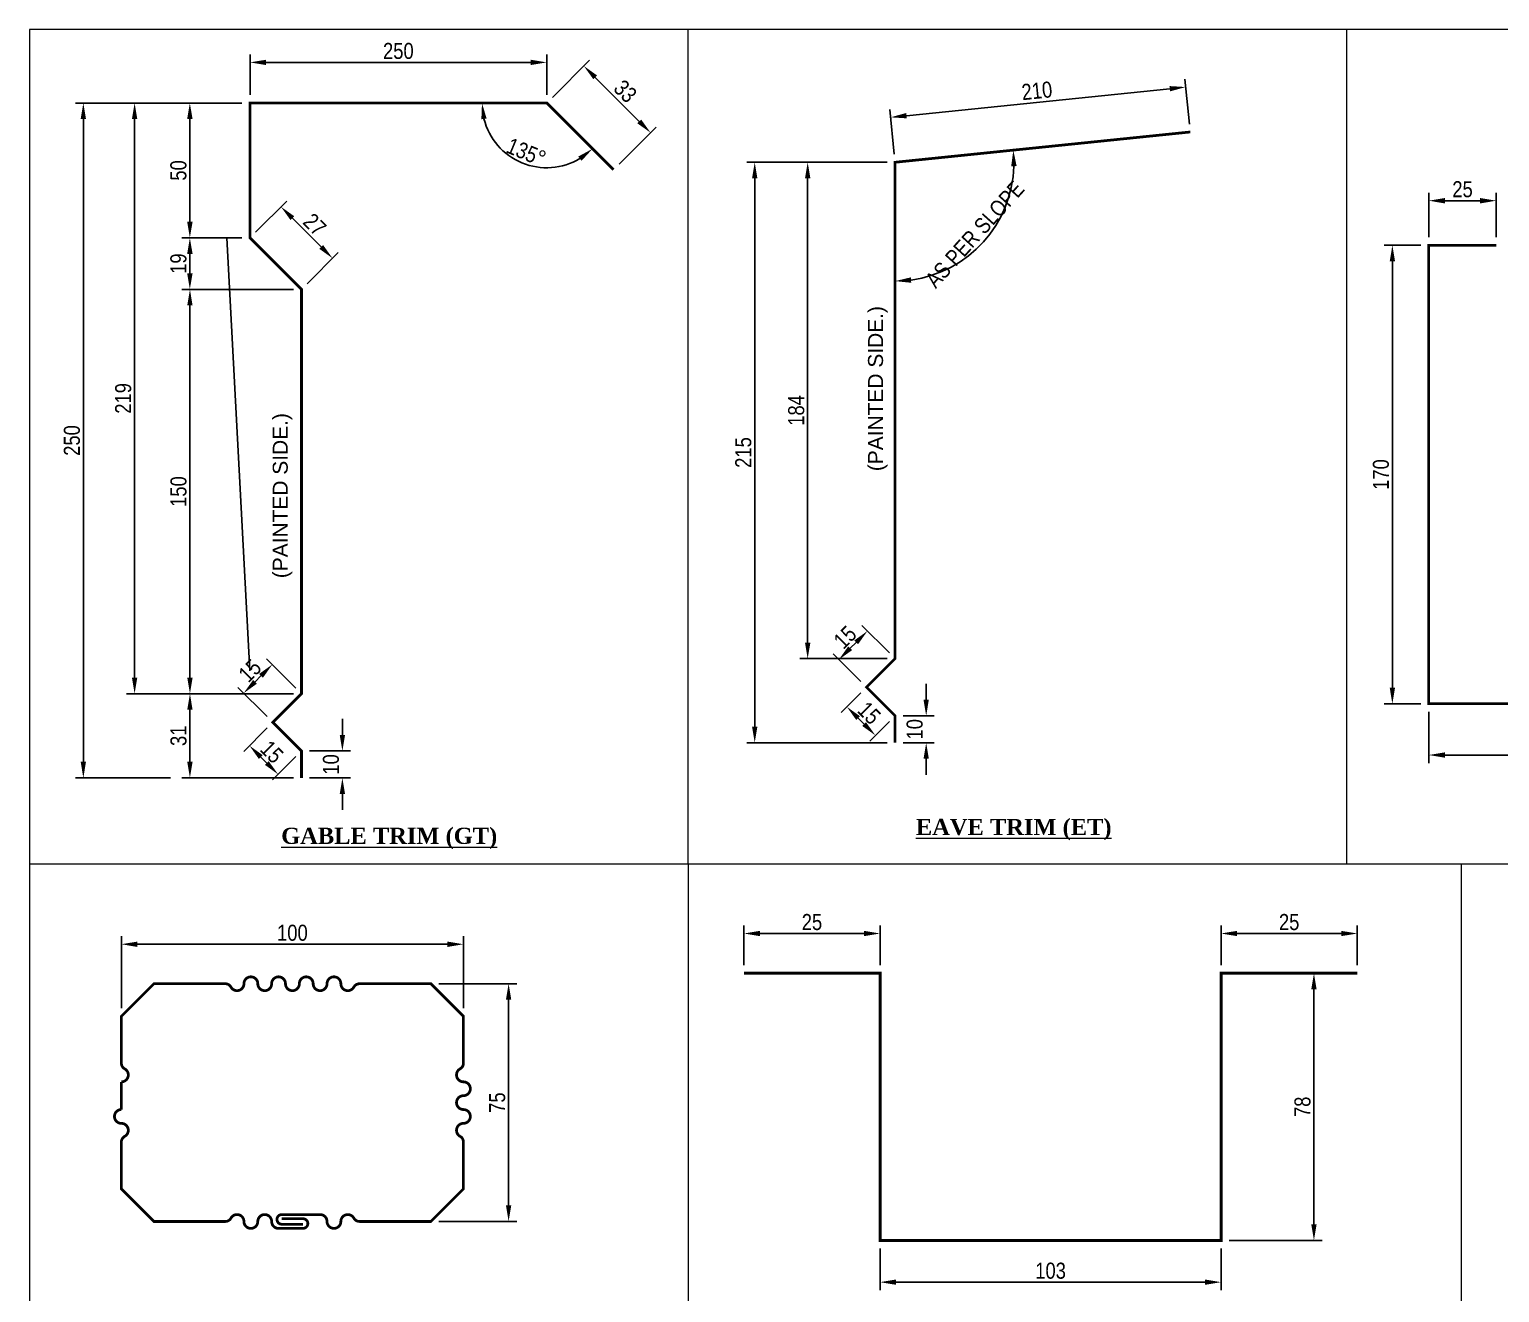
# Model space of a CAD drawing. Header units: millimetres. Extents: x 0 to 2669304, y -3314102 to 0.
# Drawn here: x 2535766 to 2551793, y -3290947 to -3277172 of the extents above; entities that cross this region are included whole.
import ezdxf

# ---------------------------------------------------------------- set-up
doc = ezdxf.new("R2010")
doc.units = ezdxf.units.MM
doc.header["$LTSCALE"] = 0.4
doc.header["$MEASUREMENT"] = 0
doc.header["$PDMODE"] = 34
doc.linetypes.add('CONTIN', pattern=[0])
doc.layers.add('22', color=7, linetype='CONTIN')
doc.layers.add('Seal-Text', color=60, linetype='Continuous')
doc.layers.add('AllTrims', color=11, linetype='Continuous', lineweight=9)
doc.layers.add('Dimensions', color=5, linetype='Continuous', lineweight=0)
doc.styles.add('ARIAL', font='arial.ttf')
doc.styles.get("Standard").update_dxf_attribs({"font": 'ARIALN.TTF'})
doc.styles.add('TIMESNEWROMAN', font='timesbd.ttf')
doc.dimstyles.new('TICK', dxfattribs={"dimscale": 150, "dimtxt": 2, "dimasz": 1.6, "dimexe": 1.2, "dimexo": 1.6, "dimgap": 0.8, "dimtad": 1, "dimdec": 0, "dimzin": 9, "dimdsep": 46, "dimtxsty": 'Standard', "dimcen": 1.6, "dimdle": 1.2, "dimclrt": 3, "dimadec": 0, "dimazin": 2, "dimtfac": 1, "dimtdec": 0, "dimtofl": 0, "dimtmove": 1, "dimatfit": 3, "dimfxl": 0, "dimtolj": 1, "dimtzin": 13, "dimarcsym": 0})

# ---------------------------------------------------------------- blocks, each defined once
blk = doc.blocks.new('*D828')
at = {"layer": 'Defpoints', "color": 0}
for p in [(2541406, -3277532), (2538171, -3277975), (2541406, -3277975)]:
    blk.add_point(p, dxfattribs=at)
at = {"layer": 'Dimensions', "color": 0, "lineweight": -2}
for p, q in [((2538171, -3277887), (2538171, -3277445)), ((2541406, -3277887), (2541406, -3277445)), ((2538346, -3277532), (2541231, -3277532))]:
    blk.add_line(p, q, dxfattribs=at)
at = {"layer": 'Dimensions', "color": 0}
for points in [[(2538346, -3277503), (2538346, -3277561), (2538171, -3277532)], [(2541231, -3277503), (2541231, -3277561), (2541406, -3277532)]]:
    blk.add_solid(points, dxfattribs=at)
at = {"layer": 'Dimensions', "color": 3, "lineweight": 9, "insert": (2539788, -3277408), "char_height": 175, "attachment_point": 5}
blk.add_mtext('\\A1;250 ', dxfattribs=at)
blk = doc.blocks.new('*D829')
at = {"layer": 'Defpoints', "color": 0}
for p in [(2541406, -3277975), (2542538, -3278299), (2542134, -3278703)]:
    blk.add_point(p, dxfattribs=at)
at = {"layer": 'Dimensions', "color": 0, "lineweight": -2}
for p, q in [((2541468, -3277913), (2541872, -3277509)), ((2541933, -3277695), (2542414, -3278175)), ((2542196, -3278641), (2542600, -3278237))]:
    blk.add_line(p, q, dxfattribs=at)
at = {"layer": 'Dimensions', "color": 0}
for points in [[(2541954, -3277674), (2541913, -3277715), (2541810, -3277571)], [(2542435, -3278155), (2542393, -3278196), (2542538, -3278299)]]:
    blk.add_solid(points, dxfattribs=at)
at = {"layer": 'Dimensions', "color": 3, "lineweight": 9, "insert": (2542262, -3277847), "char_height": 175, "attachment_point": 5, "rotation": 315}
blk.add_mtext('\\A1;33', dxfattribs=at)
blk = doc.blocks.new('*D830')
at = {"layer": 'Defpoints', "color": 0}
for p in [(2538171, -3277975), (2537515, -3279445), (2538171, -3279445)]:
    blk.add_point(p, dxfattribs=at)
at = {"layer": 'Dimensions', "color": 0, "lineweight": -2}
for p, q in [((2538083, -3277975), (2537428, -3277975)), ((2537515, -3278150), (2537515, -3279270)), ((2538083, -3279445), (2537428, -3279445))]:
    blk.add_line(p, q, dxfattribs=at)
at = {"layer": 'Dimensions', "color": 0}
for points in [[(2537486, -3278150), (2537545, -3278150), (2537515, -3277975)], [(2537486, -3279270), (2537545, -3279270), (2537515, -3279445)]]:
    blk.add_solid(points, dxfattribs=at)
at = {"layer": 'Dimensions', "color": 3, "lineweight": 9, "insert": (2537391, -3278710), "char_height": 175, "attachment_point": 5, "rotation": 90}
blk.add_mtext('\\A1;50', dxfattribs=at)
blk = doc.blocks.new('*D831')
at = {"layer": 'Defpoints', "color": 0}
for p in [(2538171, -3279445), (2539071, -3279668), (2538732, -3280007)]:
    blk.add_point(p, dxfattribs=at)
at = {"layer": 'Dimensions', "color": 0, "lineweight": -2}
for p, q in [((2538232, -3279384), (2538571, -3279045)), ((2538633, -3279230), (2538947, -3279544)), ((2538794, -3279945), (2539133, -3279606))]:
    blk.add_line(p, q, dxfattribs=at)
at = {"layer": 'Dimensions', "color": 0}
for points in [[(2538654, -3279210), (2538612, -3279251), (2538509, -3279107)], [(2538968, -3279524), (2538927, -3279565), (2539071, -3279668)]]:
    blk.add_solid(points, dxfattribs=at)
at = {"layer": 'Dimensions', "color": 3, "lineweight": 9, "insert": (2538877, -3279301), "char_height": 175, "attachment_point": 5, "rotation": 315}
blk.add_mtext('\\A1;27', dxfattribs=at)
blk = doc.blocks.new('*D832')
at = {"layer": 'Defpoints', "color": 0}
for p in [(2538732, -3280007), (2537516, -3284416), (2538732, -3284416)]:
    blk.add_point(p, dxfattribs=at)
at = {"layer": 'Dimensions', "color": 0, "lineweight": -2}
for p, q in [((2538645, -3280007), (2537429, -3280007)), ((2537516, -3280182), (2537516, -3284241)), ((2538645, -3284416), (2537429, -3284416))]:
    blk.add_line(p, q, dxfattribs=at)
at = {"layer": 'Dimensions', "color": 0}
for points in [[(2537487, -3280182), (2537545, -3280182), (2537516, -3280007)], [(2537487, -3284241), (2537545, -3284241), (2537516, -3284416)]]:
    blk.add_solid(points, dxfattribs=at)
at = {"layer": 'Dimensions', "color": 3, "lineweight": 9, "insert": (2537392, -3282212), "char_height": 175, "attachment_point": 5, "rotation": 90}
blk.add_mtext('\\A1;150', dxfattribs=at)
blk = doc.blocks.new('*D833')
at = {"layer": 'Defpoints', "color": 0}
for p in [(2537699, -3277975), (2536913, -3284416), (2537699, -3284416)]:
    blk.add_point(p, dxfattribs=at)
at = {"layer": 'Dimensions', "color": 0, "lineweight": -2}
for p, q in [((2537611, -3277975), (2536826, -3277975)), ((2536913, -3278150), (2536913, -3284241)), ((2537611, -3284416), (2536826, -3284416))]:
    blk.add_line(p, q, dxfattribs=at)
at = {"layer": 'Dimensions', "color": 0}
for points in [[(2536884, -3278150), (2536942, -3278150), (2536913, -3277975)], [(2536884, -3284241), (2536942, -3284241), (2536913, -3284416)]]:
    blk.add_solid(points, dxfattribs=at)
at = {"layer": 'Dimensions', "color": 3, "lineweight": 9, "insert": (2536789, -3281196), "char_height": 175, "attachment_point": 5, "rotation": 90}
blk.add_mtext('\\A1;219', dxfattribs=at)
blk = doc.blocks.new('*D834')
at = {"layer": 'Defpoints', "color": 0}
for p in [(2538006, -3279445), (2537515, -3280007), (2537995, -3280007)]:
    blk.add_point(p, dxfattribs=at)
at = {"layer": 'Dimensions', "color": 0, "lineweight": -2}
for p, q in [((2537918, -3279445), (2537428, -3279445)), ((2537515, -3279620), (2537515, -3279832)), ((2537907, -3280007), (2537428, -3280007))]:
    blk.add_line(p, q, dxfattribs=at)
at = {"layer": 'Dimensions', "color": 0}
for points in [[(2537486, -3279620), (2537545, -3279620), (2537515, -3279445)], [(2537486, -3279832), (2537545, -3279832), (2537515, -3280007)]]:
    blk.add_solid(points, dxfattribs=at)
at = {"layer": 'Dimensions', "color": 3, "lineweight": 9, "insert": (2537391, -3279726), "char_height": 175, "attachment_point": 5, "rotation": 90}
blk.add_mtext('\\A1;19', dxfattribs=at)
blk = doc.blocks.new('*D835')
at = {"layer": 'Defpoints', "color": 0}
for p in [(2538102, -3284410), (2538732, -3284416), (2538420, -3284728)]:
    blk.add_point(p, dxfattribs=at)
at = {"layer": 'Dimensions', "color": 0, "lineweight": -2}
for p, q in [((2538670, -3284354), (2538352, -3284036)), ((2538358, -3284666), (2538040, -3284348)), ((2538290, -3284222), (2538226, -3284286))]:
    blk.add_line(p, q, dxfattribs=at)
at = {"layer": 'Dimensions', "color": 0}
for points in [[(2538270, -3284201), (2538311, -3284243), (2538414, -3284098)], [(2538205, -3284266), (2538246, -3284307), (2538102, -3284410)]]:
    blk.add_solid(points, dxfattribs=at)
at = {"layer": 'Dimensions', "color": 3, "lineweight": 9, "insert": (2538170, -3284166), "char_height": 175, "attachment_point": 5, "rotation": 45}
blk.add_mtext('\\A1;15', dxfattribs=at)
blk = doc.blocks.new('*D836')
at = {"layer": 'Defpoints', "color": 0}
for p in [(2538420, -3284728), (2538732, -3285040), (2538477, -3285295)]:
    blk.add_point(p, dxfattribs=at)
at = {"layer": 'Dimensions', "color": 0, "lineweight": -2}
for p, q in [((2538358, -3284790), (2538103, -3285045)), ((2538289, -3285107), (2538353, -3285172)), ((2538670, -3285102), (2538415, -3285357))]:
    blk.add_line(p, q, dxfattribs=at)
at = {"layer": 'Dimensions', "color": 0}
for points in [[(2538309, -3285086), (2538268, -3285128), (2538165, -3284983)], [(2538374, -3285151), (2538333, -3285192), (2538477, -3285295)]]:
    blk.add_solid(points, dxfattribs=at)
at = {"layer": 'Dimensions', "color": 3, "lineweight": 9, "insert": (2538409, -3285051), "char_height": 175, "attachment_point": 5, "rotation": 315}
blk.add_mtext('\\A1;15', dxfattribs=at)
blk = doc.blocks.new('*D837')
at = {"layer": 'Defpoints', "color": 0}
for p in [(2538732, -3285040), (2538732, -3285334), (2539178, -3285334)]:
    blk.add_point(p, dxfattribs=at)
at = {"layer": 'Dimensions', "color": 0, "lineweight": -2}
for p, q in [((2539178, -3284865), (2539178, -3284690)), ((2538820, -3285040), (2539265, -3285040)), ((2538820, -3285334), (2539265, -3285334)), ((2539178, -3285509), (2539178, -3285684))]:
    blk.add_line(p, q, dxfattribs=at)
at = {"layer": 'Dimensions', "color": 0}
for points in [[(2539149, -3284865), (2539207, -3284865), (2539178, -3285040)], [(2539149, -3285509), (2539207, -3285509), (2539178, -3285334)]]:
    blk.add_solid(points, dxfattribs=at)
at = {"layer": 'Dimensions', "color": 3, "lineweight": 9, "insert": (2539054, -3285187), "char_height": 175, "attachment_point": 5, "rotation": 90}
blk.add_mtext('\\A1;10', dxfattribs=at)
blk = doc.blocks.new('*D838')
at = {"layer": 'Defpoints', "color": 0}
for p in [(2538567, -3284416), (2537516, -3285334), (2538732, -3285334)]:
    blk.add_point(p, dxfattribs=at)
at = {"layer": 'Dimensions', "color": 0, "lineweight": -2}
for p, q in [((2538480, -3284416), (2537429, -3284416)), ((2537516, -3284591), (2537516, -3285159)), ((2538645, -3285334), (2537429, -3285334))]:
    blk.add_line(p, q, dxfattribs=at)
at = {"layer": 'Dimensions', "color": 0}
for points in [[(2537487, -3284591), (2537545, -3284591), (2537516, -3284416)], [(2537487, -3285159), (2537545, -3285159), (2537516, -3285334)]]:
    blk.add_solid(points, dxfattribs=at)
at = {"layer": 'Dimensions', "color": 3, "lineweight": 9, "insert": (2537392, -3284875), "char_height": 175, "attachment_point": 5, "rotation": 90}
blk.add_mtext('\\A1;31', dxfattribs=at)
blk = doc.blocks.new('*D839')
at = {"layer": 'Defpoints', "color": 0}
for p in [(2538006, -3277975), (2536354, -3285334), (2537393, -3285334)]:
    blk.add_point(p, dxfattribs=at)
at = {"layer": 'Dimensions', "color": 0, "lineweight": -2}
for p, q in [((2537918, -3277975), (2536267, -3277975)), ((2536354, -3278150), (2536354, -3285159)), ((2537305, -3285334), (2536267, -3285334))]:
    blk.add_line(p, q, dxfattribs=at)
at = {"layer": 'Dimensions', "color": 0}
for points in [[(2536325, -3278150), (2536383, -3278150), (2536354, -3277975)], [(2536325, -3285159), (2536383, -3285159), (2536354, -3285334)]]:
    blk.add_solid(points, dxfattribs=at)
at = {"layer": 'Dimensions', "color": 3, "lineweight": 9, "insert": (2536230, -3281655), "char_height": 175, "attachment_point": 5, "rotation": 90}
blk.add_mtext('\\A1;250', dxfattribs=at)
blk = doc.blocks.new('*D840')
at = {"layer": 'Defpoints', "color": 0}
for p in [(2538171, -3277975), (2541406, -3277975), (2541406, -3277975), (2540907, -3278474), (2542134, -3278703)]:
    blk.add_point(p, dxfattribs=at)
at = {"layer": 'Dimensions', "color": 0, "lineweight": -2}
blk.add_arc((2541406, -3277975), 706, 194.2331, 300.7669, dxfattribs=at)
at = {"layer": 'Dimensions', "color": 0}
for points in [[(2540693, -3278152), (2540750, -3278145), (2540700, -3277975)], [(2541749, -3278559), (2541785, -3278605), (2541905, -3278474)]]:
    blk.add_solid(points, dxfattribs=at)
at = {"layer": 'Dimensions', "color": 3, "lineweight": 9, "insert": (2541183, -3278512), "char_height": 175, "attachment_point": 5, "rotation": 337.5}
blk.add_mtext('\\A1;135°', dxfattribs=at)
blk = doc.blocks.new('*D841')
at = {"layer": 'Defpoints', "color": 0}
for p in [(2548371, -3277801), (2548421, -3278291), (2545203, -3278621)]:
    blk.add_point(p, dxfattribs=at)
at = {"layer": 'Dimensions', "color": 0, "lineweight": -2}
for p, q in [((2548412, -3278204), (2548362, -3277714)), ((2545327, -3278113), (2548197, -3277819)), ((2545194, -3278534), (2545144, -3278044))]:
    blk.add_line(p, q, dxfattribs=at)
at = {"layer": 'Dimensions', "color": 0}
for points in [[(2548194, -3277790), (2548200, -3277848), (2548371, -3277801)], [(2545324, -3278084), (2545330, -3278142), (2545153, -3278131)]]:
    blk.add_solid(points, dxfattribs=at)
at = {"layer": 'Dimensions', "color": 3, "lineweight": 9, "insert": (2546749, -3277842), "char_height": 175, "attachment_point": 5, "rotation": 5.86}
blk.add_mtext('\\A1;210', dxfattribs=at)
blk = doc.blocks.new('*D842')
at = {"layer": 'Defpoints', "color": 0}
for p in [(2545203, -3278621), (2544250, -3284033), (2545203, -3284033)]:
    blk.add_point(p, dxfattribs=at)
at = {"layer": 'Dimensions', "color": 0, "lineweight": -2}
for p, q in [((2545115, -3278621), (2544163, -3278621)), ((2544250, -3278796), (2544250, -3283858)), ((2545115, -3284033), (2544163, -3284033))]:
    blk.add_line(p, q, dxfattribs=at)
at = {"layer": 'Dimensions', "color": 0}
for points in [[(2544221, -3278796), (2544280, -3278796), (2544250, -3278621)], [(2544221, -3283858), (2544280, -3283858), (2544250, -3284033)]]:
    blk.add_solid(points, dxfattribs=at)
at = {"layer": 'Dimensions', "color": 3, "lineweight": 9, "insert": (2544126, -3281327), "char_height": 175, "attachment_point": 5, "rotation": 90}
blk.add_mtext('\\A1;184', dxfattribs=at)
blk = doc.blocks.new('*D843')
at = {"layer": 'Defpoints', "color": 0}
for p in [(2544902, -3283732), (2545203, -3284033), (2544891, -3284345)]:
    blk.add_point(p, dxfattribs=at)
at = {"layer": 'Dimensions', "color": 0, "lineweight": -2}
for p, q in [((2545141, -3283971), (2544840, -3283671)), ((2544714, -3283921), (2544778, -3283856)), ((2544829, -3284283), (2544528, -3283983))]:
    blk.add_line(p, q, dxfattribs=at)
at = {"layer": 'Dimensions', "color": 0}
for points in [[(2544758, -3283836), (2544799, -3283877), (2544902, -3283732)], [(2544693, -3283900), (2544735, -3283941), (2544590, -3284044)]]:
    blk.add_solid(points, dxfattribs=at)
at = {"layer": 'Dimensions', "color": 3, "lineweight": 9, "insert": (2544658, -3283801), "char_height": 175, "attachment_point": 5, "rotation": 45}
blk.add_mtext('\\A1;15', dxfattribs=at)
blk = doc.blocks.new('*D844')
at = {"layer": 'Defpoints', "color": 0}
for p in [(2544891, -3284345), (2545203, -3284657), (2544989, -3284871)]:
    blk.add_point(p, dxfattribs=at)
at = {"layer": 'Dimensions', "color": 0, "lineweight": -2}
for p, q in [((2544829, -3284407), (2544615, -3284621)), ((2544801, -3284683), (2544865, -3284747)), ((2545141, -3284719), (2544927, -3284933))]:
    blk.add_line(p, q, dxfattribs=at)
at = {"layer": 'Dimensions', "color": 0}
for points in [[(2544821, -3284662), (2544780, -3284703), (2544677, -3284559)], [(2544886, -3284727), (2544845, -3284768), (2544989, -3284871)]]:
    blk.add_solid(points, dxfattribs=at)
at = {"layer": 'Dimensions', "color": 3, "lineweight": 9, "insert": (2544921, -3284627), "char_height": 175, "attachment_point": 5, "rotation": 315}
blk.add_mtext('\\A1;15', dxfattribs=at)
blk = doc.blocks.new('*D845')
at = {"layer": 'Defpoints', "color": 0}
for p in [(2545203, -3284657), (2545203, -3284951), (2545542, -3284951)]:
    blk.add_point(p, dxfattribs=at)
at = {"layer": 'Dimensions', "color": 0, "lineweight": -2}
for p, q in [((2545542, -3284482), (2545542, -3284307)), ((2545290, -3284657), (2545629, -3284657)), ((2545290, -3284951), (2545629, -3284951)), ((2545542, -3285126), (2545542, -3285301))]:
    blk.add_line(p, q, dxfattribs=at)
at = {"layer": 'Dimensions', "color": 0}
for points in [[(2545513, -3284482), (2545571, -3284482), (2545542, -3284657)], [(2545513, -3285126), (2545571, -3285126), (2545542, -3284951)]]:
    blk.add_solid(points, dxfattribs=at)
at = {"layer": 'Dimensions', "color": 3, "lineweight": 9, "insert": (2545417, -3284804), "char_height": 175, "attachment_point": 5, "rotation": 90}
blk.add_mtext('\\A1;10', dxfattribs=at)
blk = doc.blocks.new('*D846')
at = {"layer": 'Defpoints', "color": 0}
for p in [(2545038, -3278621), (2543673, -3284951), (2545203, -3284951)]:
    blk.add_point(p, dxfattribs=at)
at = {"layer": 'Dimensions', "color": 0, "lineweight": -2}
for p, q in [((2544951, -3278621), (2543586, -3278621)), ((2543673, -3278796), (2543673, -3284776)), ((2545115, -3284951), (2543586, -3284951))]:
    blk.add_line(p, q, dxfattribs=at)
at = {"layer": 'Dimensions', "color": 0}
for points in [[(2543644, -3278796), (2543702, -3278796), (2543673, -3278621)], [(2543644, -3284776), (2543702, -3284776), (2543673, -3284951)]]:
    blk.add_solid(points, dxfattribs=at)
at = {"layer": 'Dimensions', "color": 3, "lineweight": 9, "insert": (2543549, -3281786), "char_height": 175, "attachment_point": 5, "rotation": 90}
blk.add_mtext('\\A1;215', dxfattribs=at)
blk = doc.blocks.new('*D847')
at = {"layer": 'Defpoints', "color": 0}
for p in [(2548421, -3278291), (2545203, -3278621), (2545203, -3278621), (2545889, -3279721), (2545203, -3284033)]:
    blk.add_point(p, dxfattribs=at)
at = {"layer": 'Dimensions', "color": 0, "lineweight": -2}
blk.add_arc((2545203, -3278621), 1296, 277.7405, 358.1195, dxfattribs=at)
at = {"layer": 'Dimensions', "color": 0}
for points in [[(2546469, -3278665), (2546528, -3278663), (2546492, -3278489)], [(2545379, -3279935), (2545375, -3279876), (2545203, -3279917)]]:
    blk.add_solid(points, dxfattribs=at)
at = {"layer": 'Dimensions', "color": 3, "lineweight": 9, "insert": (2546072, -3279406), "char_height": 175, "attachment_point": 5, "rotation": 47.93}
blk.add_mtext('\\A1;AS PER SLOPE', dxfattribs=at)
blk = doc.blocks.new('*D848')
at = {"layer": 'Defpoints', "color": 0}
for p in [(2551021, -3279040), (2551021, -3279526), (2551756, -3279526)]:
    blk.add_point(p, dxfattribs=at)
at = {"layer": 'Dimensions', "color": 0, "lineweight": -2}
for p, q in [((2551021, -3279438), (2551021, -3278953)), ((2551581, -3279040), (2551196, -3279040)), ((2551756, -3279438), (2551756, -3278953))]:
    blk.add_line(p, q, dxfattribs=at)
at = {"layer": 'Dimensions', "color": 0}
for points in [[(2551196, -3279011), (2551196, -3279070), (2551021, -3279040)], [(2551581, -3279011), (2551581, -3279070), (2551756, -3279040)]]:
    blk.add_solid(points, dxfattribs=at)
at = {"layer": 'Dimensions', "color": 3, "lineweight": 9, "insert": (2551389, -3278916), "char_height": 175, "attachment_point": 5}
blk.add_mtext('\\A1;25', dxfattribs=at)
blk = doc.blocks.new('*D849')
at = {"layer": 'Defpoints', "color": 0}
for p in [(2551021, -3279526), (2550624, -3284526), (2551021, -3284526)]:
    blk.add_point(p, dxfattribs=at)
at = {"layer": 'Dimensions', "color": 0, "lineweight": -2}
for p, q in [((2550933, -3279526), (2550536, -3279526)), ((2550624, -3279701), (2550624, -3284351)), ((2550933, -3284526), (2550536, -3284526))]:
    blk.add_line(p, q, dxfattribs=at)
at = {"layer": 'Dimensions', "color": 0}
for points in [[(2550595, -3279701), (2550653, -3279701), (2550624, -3279526)], [(2550595, -3284351), (2550653, -3284351), (2550624, -3284526)]]:
    blk.add_solid(points, dxfattribs=at)
at = {"layer": 'Dimensions', "color": 3, "lineweight": 9, "insert": (2550500, -3282026), "char_height": 175, "attachment_point": 5, "rotation": 90}
blk.add_mtext('\\A1;170', dxfattribs=at)
blk = doc.blocks.new('*D850')
at = {"layer": 'Defpoints', "color": 0}
for p in [(2551021, -3284526), (2556315, -3284526), (2556315, -3285085)]:
    blk.add_point(p, dxfattribs=at)
at = {"layer": 'Dimensions', "color": 0, "lineweight": -2}
for p, q in [((2551021, -3284613), (2551021, -3285172)), ((2556315, -3284613), (2556315, -3285172)), ((2551196, -3285085), (2556140, -3285085))]:
    blk.add_line(p, q, dxfattribs=at)
at = {"layer": 'Dimensions', "color": 0}
for points in [[(2551196, -3285056), (2551196, -3285114), (2551021, -3285085)], [(2556140, -3285056), (2556140, -3285114), (2556315, -3285085)]]:
    blk.add_solid(points, dxfattribs=at)
at = {"layer": 'Dimensions', "color": 3, "lineweight": 9, "insert": (2553668, -3284960), "char_height": 175, "attachment_point": 5}
blk.add_mtext('\\A1;165', dxfattribs=at)
blk = doc.blocks.new('*D873')
at = {"layer": 'Defpoints', "color": 0}
for p in [(2548757, -3287464), (2549769, -3287464), (2548757, -3290377)]:
    blk.add_point(p, dxfattribs=at)
at = {"layer": 'Dimensions', "color": 0, "lineweight": -2}
for p, q in [((2548844, -3287464), (2549857, -3287464)), ((2549769, -3290202), (2549769, -3287639)), ((2548844, -3290377), (2549857, -3290377))]:
    blk.add_line(p, q, dxfattribs=at)
at = {"layer": 'Dimensions', "color": 0}
for points in [[(2549740, -3287639), (2549798, -3287639), (2549769, -3287464)], [(2549740, -3290202), (2549798, -3290202), (2549769, -3290377)]]:
    blk.add_solid(points, dxfattribs=at)
at = {"layer": 'Dimensions', "color": 3, "lineweight": 9, "insert": (2549645, -3288921), "char_height": 175, "attachment_point": 5, "rotation": 90}
blk.add_mtext('\\A1;78', dxfattribs=at)
blk = doc.blocks.new('*D874')
at = {"layer": 'Defpoints', "color": 0}
for p in [(2548757, -3287031), (2548757, -3287464), (2550241, -3287464)]:
    blk.add_point(p, dxfattribs=at)
at = {"layer": 'Dimensions', "color": 0, "lineweight": -2}
for p, q in [((2548757, -3287377), (2548757, -3286943)), ((2550066, -3287031), (2548932, -3287031)), ((2550241, -3287377), (2550241, -3286943))]:
    blk.add_line(p, q, dxfattribs=at)
at = {"layer": 'Dimensions', "color": 0}
for points in [[(2548932, -3287002), (2548932, -3287060), (2548757, -3287031)], [(2550066, -3287002), (2550066, -3287060), (2550241, -3287031)]]:
    blk.add_solid(points, dxfattribs=at)
at = {"layer": 'Dimensions', "color": 3, "lineweight": 9, "insert": (2549499, -3286907), "char_height": 175, "attachment_point": 5}
blk.add_mtext('\\A1;25', dxfattribs=at)
blk = doc.blocks.new('*D875')
at = {"layer": 'Defpoints', "color": 0}
for p in [(2545039, -3290377), (2548757, -3290377), (2545039, -3290833)]:
    blk.add_point(p, dxfattribs=at)
at = {"layer": 'Dimensions', "color": 0, "lineweight": -2}
for p, q in [((2545039, -3290465), (2545039, -3290920)), ((2548757, -3290465), (2548757, -3290920)), ((2548582, -3290833), (2545214, -3290833))]:
    blk.add_line(p, q, dxfattribs=at)
at = {"layer": 'Dimensions', "color": 0}
for points in [[(2545214, -3290804), (2545214, -3290862), (2545039, -3290833)], [(2548582, -3290804), (2548582, -3290862), (2548757, -3290833)]]:
    blk.add_solid(points, dxfattribs=at)
at = {"layer": 'Dimensions', "color": 3, "lineweight": 9, "insert": (2546898, -3290709), "char_height": 175, "attachment_point": 5}
blk.add_mtext('\\A1;103', dxfattribs=at)
blk = doc.blocks.new('*D876')
at = {"layer": 'Defpoints', "color": 0}
for p in [(2540497, -3287148), (2536769, -3287934), (2540497, -3287934)]:
    blk.add_point(p, dxfattribs=at)
at = {"layer": 'Dimensions', "color": 0, "lineweight": -2}
for p, q in [((2536769, -3287846), (2536769, -3287061)), ((2540497, -3287846), (2540497, -3287061)), ((2536944, -3287148), (2540322, -3287148))]:
    blk.add_line(p, q, dxfattribs=at)
at = {"layer": 'Dimensions', "color": 0}
for points in [[(2536944, -3287119), (2536944, -3287178), (2536769, -3287148)], [(2540322, -3287119), (2540322, -3287178), (2540497, -3287148)]]:
    blk.add_solid(points, dxfattribs=at)
at = {"layer": 'Dimensions', "color": 3, "lineweight": 9, "insert": (2538633, -3287024), "char_height": 175, "attachment_point": 5}
blk.add_mtext('\\A1;100', dxfattribs=at)
blk = doc.blocks.new('*D877')
at = {"layer": 'Defpoints', "color": 0}
for p in [(2540142, -3287579), (2540142, -3290171), (2540990, -3290171)]:
    blk.add_point(p, dxfattribs=at)
at = {"layer": 'Dimensions', "color": 0, "lineweight": -2}
for p, q in [((2540230, -3287579), (2541078, -3287579)), ((2540990, -3287754), (2540990, -3289996)), ((2540230, -3290171), (2541078, -3290171))]:
    blk.add_line(p, q, dxfattribs=at)
at = {"layer": 'Dimensions', "color": 0}
for points in [[(2540961, -3287754), (2541019, -3287754), (2540990, -3287579)], [(2540961, -3289996), (2541019, -3289996), (2540990, -3290171)]]:
    blk.add_solid(points, dxfattribs=at)
at = {"layer": 'Dimensions', "color": 3, "lineweight": 9, "insert": (2540866, -3288875), "char_height": 175, "attachment_point": 5, "rotation": 90}
blk.add_mtext('\\A1;75', dxfattribs=at)
blk = doc.blocks.new('*D878')
at = {"layer": 'Defpoints', "color": 0}
for p in [(2543555, -3287031), (2543555, -3287464), (2545039, -3287464)]:
    blk.add_point(p, dxfattribs=at)
at = {"layer": 'Dimensions', "color": 0, "lineweight": -2}
for p, q in [((2543555, -3287377), (2543555, -3286943)), ((2544864, -3287031), (2543730, -3287031)), ((2545039, -3287377), (2545039, -3286943))]:
    blk.add_line(p, q, dxfattribs=at)
at = {"layer": 'Dimensions', "color": 0}
for points in [[(2543730, -3287002), (2543730, -3287060), (2543555, -3287031)], [(2544864, -3287002), (2544864, -3287060), (2545039, -3287031)]]:
    blk.add_solid(points, dxfattribs=at)
at = {"layer": 'Dimensions', "color": 3, "lineweight": 9, "insert": (2544297, -3286907), "char_height": 175, "attachment_point": 5}
blk.add_mtext('\\A1;25', dxfattribs=at)

msp = doc.modelspace()

# ---------------------------------------------------------------- linework, layer by layer
msp.add_line((2538170.3894, -3284166.5321), (2537918.3783, -3279445.4581))
at = {"color": 3, "linetype": 'Continuous', "lineweight": 9, "const_width": 33.3653}
msp.add_lwpolyline([(2550241.0481, -3287464.3443), (2548756.6145, -3287464.3443), (2548756.6145, -3290377.2377), (2545039.4232, -3290377.2377), (2545039.4232, -3287464.3443), (2543554.9896, -3287464.3443)], dxfattribs=at)
at = {"layer": '22', "lineweight": 9}
for p, q in [((2580139.1017, -3277172.077), (2535766.1017, -3277172.077)), ((2535766.1017, -3277172.077), (2535766.1017, -3304867.1117)), ((2542946.9966, -3286271.6685), (2542946.9966, -3277172.077)), ((2550127.8914, -3286271.6685), (2550127.8914, -3277172.077)), ((2535766.1017, -3286271.6685), (2576942.8104, -3286271.6685)), ((2542946.9966, -3286271.6685), (2542946.9966, -3295371.26)), ((2551372.2574, -3286271.6685), (2551372.2574, -3295371.26))]:
    msp.add_line(p, q, dxfattribs=at)
at = {"layer": 'AllTrims', "color": 4, "lineweight": 9, "const_width": 29.4134}
for points in [[(2538732.1496, -3285334.4018), (2538732.1496, -3285040.2682), (2538420.1738, -3284728.2923), (2538732.1496, -3284416.3165), (2538732.1496, -3280007.0146), (2538170.5931, -3279445.4581), (2538170.5931, -3277974.7899), (2541406.0631, -3277974.7899), (2542134.0067, -3278702.7335)], [(2548421.3632, -3278290.6928), (2545202.8007, -3278621.028), (2545202.8007, -3284033.0869), (2544890.8249, -3284345.0627), (2545202.8007, -3284657.0386), (2545202.8007, -3284951.1722)], [(2556141.6112, -3278496.2564), (2556876.9453, -3278496.2564), (2556876.9453, -3279966.9246), (2556315.3888, -3280528.4811), (2556315.3888, -3284525.9959), (2551020.9834, -3284525.9959), (2551020.9834, -3279525.7242), (2551756.3175, -3279525.7242)]]:
    msp.add_lwpolyline(points, dxfattribs=at)
at = {"layer": 'AllTrims', "color": 4, "lineweight": 9, "const_width": 30}
msp.add_lwpolyline([(2538748.5149, -3290201.429), (2538517.6861, -3290201.429, -1), (2538517.6861, -3290095.7804), (2538934.9536, -3290095.7804, -0.4142135624), (2539010.4169, -3290171.2437, 1), (2539161.3434, -3290171.2437, -0.7742649588), (2539302.8068, -3290134.6554, 0.272619357), (2539364.9245, -3290171.2437), (2540142.3661, -3290171.2437), (2540497.4874, -3289816.1224), (2540497.4874, -3289305.0217, 0.272619357), (2540460.8991, -3289242.904, -0.7742649588), (2540497.4874, -3289101.4407, 1), (2540497.4874, -3288950.5142, -1), (2540497.4874, -3288799.5876, 1), (2540497.4874, -3288648.661, -0.7742649588), (2540460.8991, -3288507.1977, 0.272619357), (2540497.4874, -3288445.08), (2540497.4874, -3287933.9794), (2540142.3661, -3287578.8581), (2539364.9245, -3287578.8581, 0.272619357), (2539302.8068, -3287615.4463, -0.7742649588), (2539161.3434, -3287578.8581, 1), (2539010.4169, -3287578.8581, -1), (2538859.4903, -3287578.8581, 1), (2538708.5638, -3287578.8581, -1), (2538557.6372, -3287578.8581, 1), (2538406.7107, -3287578.8581, -1), (2538255.7841, -3287578.8581, 1), (2538104.8575, -3287578.8581, -0.7742649588), (2537963.3942, -3287615.4463, 0.272619357), (2537901.2765, -3287578.8581), (2537123.8349, -3287578.8581), (2536768.7136, -3287933.9794), (2536768.7136, -3288445.08, 0.272619357), (2536805.3019, -3288507.1977, -0.7742649588), (2536768.7136, -3288648.661), (2536768.7136, -3288950.5142, 1), (2536768.7136, -3289101.4407, -0.7742649588), (2536805.3019, -3289242.904, 0.272619357), (2536768.7136, -3289305.0217), (2536768.7136, -3289816.1224), (2537123.8349, -3290171.2437), (2537901.2765, -3290171.2437, 0.272619357), (2537963.3942, -3290134.6554, -0.7742649588), (2538104.8575, -3290171.2437, 1), (2538255.7841, -3290171.2437, -1), (2538406.7107, -3290171.2437, 0.4142135624), (2538482.1739, -3290246.7069), (2538748.5149, -3290246.7069, 1), (2538748.5149, -3290141.0584), (2538517.6861, -3290141.0584)], format="xyb", dxfattribs=at)

# ---------------------------------------------------------------- texts
at = {"layer": 'Seal-Text', "lineweight": 9, "style": 'TIMESNEWROMAN'}
for s, p in [('%%UEAVE TRIM (ET)', (2545429.8639, -3285957.5132)), ('%%UGABLE TRIM (GT)', (2538510.9389, -3286053.8639))]:
    msp.add_text(s, height=176.48018, dxfattribs=at).set_placement(p)
at = {"layer": 'Seal-Text', "lineweight": 9, "char_height": 163.428, "attachment_point": 5, "rotation": 90, "style": 'ARIAL'}
for insert in [(2545014.2997, -3281089.2279), (2538524.993, -3282256.4651)]:
    msp.add_mtext('(PAINTED SIDE.)', dxfattribs=dict(at, insert=insert))

# ---------------------------------------------------------------- dimensions: what is measured, and where the dimension line sits
at = {"layer": 'Dimensions', "lineweight": 9}
for base, p1, p2, text, picture, middle in [((2541406.0631, -3277532.2159), (2538170.5931, -3277974.7899), (2541406.0631, -3277974.7899), '250 ', '*D828', (2539788.3281, -3277407.8656)), ((2551020.9834, -3279040.4037), (2551756.3175, -3279525.7242), (2551020.9834, -3279525.7242), '25', '*D848', (2551388.6504, -3278916.0534)), ((2556315.3888, -3285084.8498), (2551020.9834, -3284525.9959), (2556315.3888, -3284525.9959), '165', '*D850', (2553668.1861, -3284960.4996)), ((2540497.4874, -3287148.3863), (2536768.7136, -3287933.9794), (2540497.4874, -3287933.9794), '100', '*D876', (2538633.1005, -3287024.0361)), ((2543554.9896, -3287030.8863), (2545039.4232, -3287464.3443), (2543554.9896, -3287464.3443), '25', '*D878', (2544297.2064, -3286906.5361)), ((2548756.6145, -3287030.8863), (2550241.0481, -3287464.3443), (2548756.6145, -3287464.3443), '25', '*D874', (2549498.8313, -3286906.5361)), ((2545039.4232, -3290832.8863), (2548756.6145, -3290377.2377), (2545039.4232, -3290377.2377), '103', '*D875', (2546898.0189, -3290708.5361))]:
    dim = msp.add_linear_dim(base=base, p1=p1, p2=p2, text=text, dimstyle='TICK', override={"dimscale": 3.5, "dimtxt": 50, "dimasz": 50, "dimexe": 25, "dimexo": 25, "dimgap": 10, "dimdle": 2}, dxfattribs=at)
    dim.commit()
    dim.dimension.update_dxf_attribs({"geometry": picture, "text_midpoint": middle})
for p1, p2, distance, text, picture, middle in [((2541406.0631, -3277974.7899), (2542134.0067, -3278702.7335), 570.862, '33', '*D829', (2542261.6242, -3277847.1724)), ((2545202.8007, -3278621.028), (2548421.3632, -3278290.6928), 492.5243, '210', '*D841', (2546749.1003, -3277842.2095)), ((2538170.5931, -3277974.7899), (2538170.5931, -3279445.4581), -655.2012, '50', '*D830', (2537391.0417, -3278710.124)), ((2545202.8007, -3278621.028), (2545202.8007, -3284033.0869), -952.3828, '184', '*D842', (2544126.0677, -3281327.0575)), ((2538170.5931, -3279445.4581), (2538732.1496, -3280007.0146), 479.1021, '27', '*D831', (2538877.0215, -3279300.5862)), ((2538732.1496, -3280007.0146), (2538732.1496, -3284416.3165), -1215.9433, '150', '*D832', (2537391.856, -3282211.6655)), ((2544890.8249, -3284345.0627), (2545202.8007, -3284033.0869), 425.1433, '15', '*D843', (2544658.2622, -3283800.5242)), ((2538732.1496, -3284416.3165), (2538420.1738, -3284728.2923), -449.8679, '15', '*D835', (2538170.1282, -3284166.2709)), ((2544890.8249, -3284345.0627), (2545202.8007, -3284657.0386), -302.4021, '15', '*D844', (2544920.9112, -3284626.9523)), ((2545202.8007, -3284657.0386), (2545202.8007, -3284951.1722), 338.9214, '10', '*D845', (2545417.3719, -3284804.1054)), ((2538420.1738, -3284728.2923), (2538732.1496, -3285040.2682), -360.7094, '15', '*D836', (2538409.0306, -3285051.4114))]:
    dim = msp.add_aligned_dim(p1=p1, p2=p2, distance=distance, text=text, dimstyle='TICK', override={"dimscale": 3.5, "dimtxt": 50, "dimasz": 50, "dimexe": 25, "dimexo": 25, "dimgap": 10, "dimdle": 2}, dxfattribs=at)
    dim.commit()
    dim.dimension.update_dxf_attribs({"geometry": picture, "text_midpoint": middle})
for base, p1, p2, text, picture, middle in [((2536354.2809, -3285334.4018), (2538005.8783, -3277974.7899), (2537392.6702, -3285334.4018), '250', '*D839', (2536229.9307, -3281654.5959)), ((2536913.1348, -3284416.3165), (2537698.8671, -3277974.7899), (2537698.8671, -3284416.3165), '219', '*D833', (2536788.7846, -3281195.5532)), ((2543673.1375, -3284951.1722), (2545038.0859, -3278621.028), (2545202.8007, -3284951.1722), '215', '*D846', (2543548.7873, -3281786.1001)), ((2537515.392, -3280007.0146), (2538005.8783, -3279445.4581), (2537994.7104, -3280007.0146), '19', '*D834', (2537391.0417, -3279726.2363)), ((2550623.903, -3284525.9959), (2551020.9834, -3279525.7242), (2551020.9834, -3284525.9959), '170', '*D849', (2550499.5527, -3282025.86)), ((2537516.2063, -3285334.4018), (2538567.4348, -3284416.3165), (2538732.1496, -3285334.4018), '31', '*D838', (2537391.856, -3284875.3592)), ((2539177.9638, -3285334.4018), (2538732.1496, -3285040.2682), (2538732.1496, -3285334.4018), '10', '*D837', (2539053.6135, -3285187.335)), ((2549769.1005, -3287464.3443), (2548756.6145, -3290377.2377), (2548756.6145, -3287464.3443), '78', '*D873', (2549644.7502, -3288920.791)), ((2540990.1005, -3290171.2437), (2540142.3661, -3287578.8581), (2540142.3661, -3290171.2437), '75', '*D877', (2540866.1083, -3288875.0509))]:
    dim = msp.add_linear_dim(base=base, p1=p1, p2=p2, angle=90, text=text, dimstyle='TICK', override={"dimscale": 3.5, "dimtxt": 50, "dimasz": 50, "dimexe": 25, "dimexo": 25, "dimgap": 10, "dimdle": 2}, dxfattribs=at)
    dim.commit()
    dim.dimension.update_dxf_attribs({"geometry": picture, "text_midpoint": middle})
dim = msp.add_angular_dim_2l(base=(2540906.6459, -3278474.2072), line1=((2538170.5931, -3277974.7899), (2541406.0631, -3277974.7899)), line2=((2541406.0631, -3277974.7899), (2542134.0067, -3278702.7335)), dimstyle='TICK', override={"dimscale": 3.5, "dimtxt": 50, "dimasz": 50, "dimexe": 25, "dimexo": 25, "dimgap": 10, "dimdle": 2}, dxfattribs=at)
dim.commit()
dim.dimension.update_dxf_attribs({"geometry": '*D840', "text_midpoint": (2541183.3672, -3278512.4253)})
dim = msp.add_angular_dim_2l(base=(2545888.8645, -3279720.952), line1=((2548421.3632, -3278290.6928), (2545202.8007, -3278621.028)), line2=((2545202.8007, -3278621.028), (2545202.8007, -3284033.0869)), text='AS PER SLOPE', dimstyle='TICK', override={"dimscale": 3.5, "dimtxt": 50, "dimasz": 50, "dimexe": 25, "dimexo": 25, "dimgap": 10, "dimdle": 2}, dxfattribs=at)
dim.commit()
dim.dimension.update_dxf_attribs({"geometry": '*D847', "text_midpoint": (2546071.9194, -3279405.5108)})

doc.saveas('drawing.dxf')
